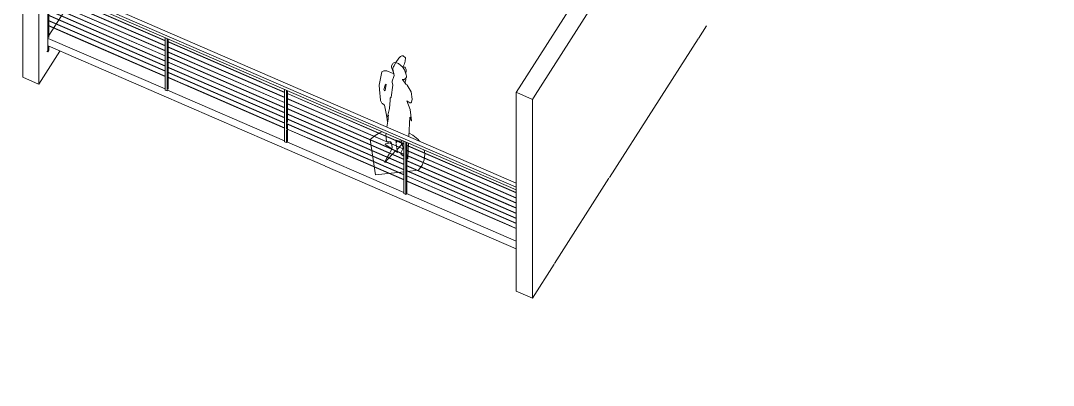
# Model space of a CAD drawing. Header units: millimetres. Extents: x -35445 to 232153, y -57203 to 42724.
# Drawn here: x 177990 to 189473, y -20155 to -16099 of the extents above; entities that cross this region are included whole.
import ezdxf

# ---------------------------------------------------------------- set-up
doc = ezdxf.new("R2010")
doc.units = ezdxf.units.MM
for name, color, linetype, lineweight in [('A-DETL-GENF', 92, 'Continuous', 9), ('A-FLOR', 192, 'Continuous', 9), ('A-FLOR-HRAL', 11, 'Continuous', 9), ('A-WALL', 113, 'Continuous', 9)]:
    doc.layers.add(name, color=color, linetype=linetype, lineweight=lineweight)

# ---------------------------------------------------------------- blocks, each defined once
blk = doc.blocks.new('Railing - 25mm-489599-Solar Analysis')
at = {"layer": 'A-FLOR-HRAL'}
for p, q in [((1737, -18022), (1737, -17438)), ((1759, -18031), (1759, -17448)), ((1770, -17531), (1770, -17458)), ((1770, -17819), (1770, -17535)), ((1770, -18013), (1770, -17821)), ((1737, -18022), (1759, -18031)), ((1759, -18031), (1770, -18013))]:
    blk.add_line(p, q, dxfattribs=at)
blk = doc.blocks.new('Railing - 25mm-V13-Solar Analysis')
at = {"layer": 'A-FLOR-HRAL'}
for p, q in [((409, -17195), (409, -16863)), ((431, -17016), (431, -16872)), ((443, -17233), (443, -16877)), ((431, -17304), (431, -17021)), ((409, -17290), (409, -17195)), ((409, -17446), (409, -17295)), ((431, -17456), (431, -17312)), ((443, -17315), (443, -17243)), ((443, -17438), (443, -17317)), ((409, -17446), (431, -17456)), ((431, -17456), (443, -17438))]:
    blk.add_line(p, q, dxfattribs=at)
blk = doc.blocks.new('Railing - 25mm-V14-Solar Analysis')
at = {"layer": 'A-FLOR-HRAL'}
for p, q in [((-918, -16871), (-918, -16287)), ((-896, -16779), (-896, -16297)), ((-884, -16566), (-884, -16302)), ((-884, -16785), (-884, -16570)), ((-918, -16871), (-896, -16880)), ((-896, -16880), (-896, -16785)), ((-896, -16880), (-890, -16871)), ((-884, -16862), (-884, -16788))]:
    blk.add_line(p, q, dxfattribs=at)
blk = doc.blocks.new('Railing - 25mm-490134-Solar Analysis')
at = {"layer": 'A-FLOR-HRAL'}
for p, q in [((-2223, -15806), (-2223, -15721)), ((-2212, -15818), (-2212, -15726)), ((-2223, -15820), (-2223, -15808)), ((-2223, -16445), (-2223, -15821)), ((-2212, -16286), (-2212, -15821)), ((-2212, -16426), (-2212, -16383)), ((-2234, -16440), (-2223, -16445)), ((-2223, -16445), (-2212, -16426))]:
    blk.add_line(p, q, dxfattribs=at)
blk = doc.blocks.new('Railing - Railing-566589-Solar Analysis')
at = {"layer": 'A-FLOR-HRAL'}
for p, q in [((-2043, -15831), (-2223, -15753)), ((-2223, -15756), (-2039, -15836)), ((-2223, -15813), (-2215, -15816)), ((-918, -16375), (-2219, -15811)), ((-2211, -15818), (-918, -16379)), ((-918, -16319), (-2039, -15833)), ((-2035, -15838), (-918, -16322)), ((-918, -16432), (-2223, -15866)), ((-2223, -15870), (-918, -16436)), ((-918, -16489), (-2223, -15923)), ((-2223, -15926), (-918, -16492)), ((-918, -16545), (-2223, -15980)), ((-2223, -15983), (-918, -16549)), ((-918, -16602), (-2223, -16036)), ((-2223, -16040), (-918, -16606)), ((-918, -16659), (-2223, -16093)), ((-2223, -16096), (-918, -16662)), ((-918, -16716), (-2223, -16150)), ((-2223, -16153), (-1834, -16322)), ((-1831, -16323), (-918, -16719)), ((156, -16785), (-896, -16328)), ((-896, -16332), (409, -16898)), ((409, -16951), (-896, -16385)), ((-896, -16389), (409, -16954)), ((409, -17008), (-896, -16442)), ((-896, -16445), (409, -17011)), ((409, -17064), (-896, -16498)), ((-896, -16502), (409, -17068)), ((-896, -16559), (409, -17125)), ((409, -17178), (-896, -16612)), ((-896, -16615), (409, -17181)), ((409, -17121), (-892, -16557)), ((409, -17234), (-896, -16668)), ((-896, -16672), (409, -17238)), ((-685, -16817), (-896, -16725)), ((-896, -16729), (409, -17295)), ((409, -17291), (-681, -16818)), ((409, -16894), (159, -16786)), ((1737, -17470), (431, -16904)), ((431, -16907), (1737, -17473)), ((1737, -17527), (431, -16961)), ((431, -16964), (1120, -17263)), ((431, -17021), (1118, -17319)), ((1737, -17640), (431, -17074)), ((431, -17077), (1737, -17643)), ((1111, -17312), (435, -17019)), ((1737, -17697), (431, -17131)), ((431, -17134), (1737, -17700)), ((1737, -17753), (431, -17187)), ((431, -17191), (1737, -17757)), ((1737, -17810), (431, -17244)), ((431, -17247), (1737, -17813)), ((664, -17402), (431, -17301)), ((431, -17304), (1737, -17870)), ((1737, -17583), (1120, -17316)), ((1120, -17319), (1737, -17587)), ((1125, -17265), (1737, -17530)), ((1737, -17867), (668, -17404)), ((2987, -18012), (1759, -17480)), ((1759, -17483), (2987, -18015)), ((2021, -17650), (1759, -17536)), ((1759, -17540), (2022, -17654)), ((2987, -18125), (1759, -17593)), ((1759, -17596), (2987, -18129)), ((2987, -18182), (1759, -17650)), ((1759, -17653), (2924, -18158)), ((2987, -18069), (2022, -17650)), ((2027, -17656), (2987, -18072)), ((2987, -18239), (1759, -17706)), ((1759, -17710), (2987, -18242)), ((2610, -18132), (1759, -17763)), ((1759, -17766), (2987, -18299)), ((2987, -18352), (1759, -17820)), ((1759, -17823), (2987, -18356)), ((2924, -18381), (1759, -17876)), ((1759, -17880), (2987, -18412)), ((2987, -18295), (2611, -18133)), ((2930, -18161), (2987, -18186)), ((2987, -18409), (2924, -18382))]:
    blk.add_line(p, q, dxfattribs=at)
for name in ['Railing - 25mm-490134-Solar Analysis', 'Railing - 25mm-V14-Solar Analysis', 'Railing - 25mm-V13-Solar Analysis', 'Railing - 25mm-489599-Solar Analysis']:
    blk.add_blockref(name, (0, 0))
blk = doc.blocks.new('Top Rail Type - Top Rail_Internal_-566601-Solar Analysis')
at = {"layer": 'A-FLOR-HRAL'}
for p, q in [((-2240, -15685), (-2217, -15649)), ((-2240, -15714), (-2240, -15685)), ((950, -17069), (-2240, -15685)), ((2987, -17980), (-2240, -15714)), ((-2217, -15649), (2987, -17905)), ((2987, -17952), (955, -17071))]:
    blk.add_line(p, q, dxfattribs=at)
blk = doc.blocks.new('RPC Female - YinYin-954137-Solar Analysis')
at = {"layer": 'A-DETL-GENF'}
for p, q in [((1681, -16518), (1649, -16564)), ((1700, -16499), (1681, -16518)), ((1716, -16490), (1700, -16499)), ((1728, -16490), (1716, -16490)), ((1755, -16512), (1728, -16490)), ((1752, -16550), (1755, -16512)), ((1616, -16577), (1601, -16600)), ((1601, -16600), (1601, -16618)), ((1601, -16618), (1620, -16668)), ((1620, -16619), (1616, -16636)), ((1616, -16639), (1628, -16711)), ((1634, -16566), (1619, -16573)), ((1623, -16610), (1620, -16619)), ((1628, -16600), (1623, -16610)), ((1645, -16570), (1628, -16600)), ((1648, -16567), (1634, -16566)), ((1678, -16577), (1654, -16567)), ((1704, -16598), (1678, -16577)), ((1724, -16617), (1704, -16598)), ((1737, -16634), (1727, -16621)), ((1728, -16610), (1737, -16594)), ((1728, -16615), (1728, -16610)), ((1753, -16618), (1728, -16615)), ((1737, -16594), (1744, -16578)), ((1744, -16648), (1737, -16634)), ((1744, -16578), (1752, -16550)), ((1764, -16702), (1744, -16648)), ((1764, -16648), (1753, -16618)), ((1761, -16695), (1764, -16648)), ((1493, -16667), (1461, -16815)), ((1516, -16656), (1493, -16667)), ((1549, -16659), (1516, -16656)), ((1619, -16686), (1549, -16659)), ((1627, -16720), (1608, -16773)), ((1624, -16685), (1619, -16686)), ((1628, -16711), (1627, -16720)), ((1720, -16752), (1742, -16752)), ((1721, -16755), (1720, -16752)), ((1751, -16794), (1721, -16755)), ((1742, -16752), (1757, -16743)), ((1749, -16794), (1758, -16758)), ((1757, -16743), (1765, -16727)), ((1758, -16758), (1758, -16741)), ((1766, -16716), (1764, -16703)), ((1765, -16727), (1766, -16716)), ((1461, -16815), (1471, -16909)), ((1516, -16864), (1528, -16816)), ((1516, -16864), (1522, -16878)), ((1528, -16876), (1522, -16878)), ((1540, -16806), (1528, -16876)), ((1528, -16816), (1540, -16806)), ((1614, -16815), (1596, -16951)), ((1608, -16773), (1606, -16783)), ((1606, -16783), (1614, -16815)), ((1761, -16804), (1751, -16794)), ((1770, -16811), (1761, -16804)), ((1773, -16815), (1770, -16811)), ((1818, -16892), (1773, -16815)), ((1471, -16913), (1474, -16937)), ((1474, -16940), (1479, -16986)), ((1479, -16986), (1485, -17003)), ((1584, -16982), (1577, -17077)), ((1586, -16963), (1584, -16978)), ((1596, -16951), (1586, -16963)), ((1772, -16990), (1791, -17005)), ((1807, -17089), (1772, -16990)), ((1829, -16973), (1818, -16892)), ((1822, -17006), (1829, -16973)), ((1485, -17003), (1489, -17009)), ((1489, -17009), (1493, -17015)), ((1493, -17015), (1498, -17021)), ((1498, -17021), (1504, -17026)), ((1504, -17026), (1523, -17039)), ((1523, -17039), (1543, -17150)), ((1577, -17077), (1557, -17165)), ((1791, -17005), (1805, -17012)), ((1805, -17012), (1815, -17012)), ((1821, -17215), (1807, -17089)), ((1815, -17012), (1822, -17006)), ((1544, -17152), (1557, -17223)), ((1561, -17196), (1549, -17282)), ((1557, -17167), (1559, -17165)), ((1557, -17168), (1557, -17167)), ((1559, -17165), (1561, -17162)), ((1561, -17162), (1563, -17159)), ((1564, -17172), (1561, -17195)), ((1563, -17159), (1564, -17156)), ((1567, -17152), (1564, -17172)), ((1564, -17156), (1566, -17154)), ((1566, -17154), (1567, -17152)), ((1794, -17388), (1805, -17174)), ((1805, -17174), (1807, -17177)), ((1807, -17177), (1809, -17183)), ((1809, -17183), (1812, -17191)), ((1812, -17191), (1815, -17200)), ((1815, -17200), (1818, -17207)), ((1818, -17207), (1820, -17213)), ((1820, -17213), (1821, -17215)), ((1500, -17336), (1481, -17341)), ((1417, -17375), (1362, -17421)), ((1362, -17421), (1423, -17813)), ((1457, -17354), (1417, -17375)), ((1481, -17341), (1459, -17352)), ((1539, -17352), (1536, -17372)), ((1536, -17372), (1544, -17439)), ((1544, -17439), (1547, -17443)), ((1547, -17443), (1587, -17448)), ((1587, -17448), (1598, -17462)), ((1648, -17428), (1651, -17429)), ((1648, -17437), (1648, -17428)), ((1650, -17452), (1648, -17437)), ((1651, -17458), (1650, -17452)), ((1651, -17429), (1661, -17432)), ((1654, -17430), (1655, -17451)), ((1659, -17447), (1655, -17451)), ((1661, -17441), (1659, -17447)), ((1661, -17432), (1673, -17435)), ((1662, -17434), (1661, -17441)), ((1673, -17435), (1687, -17439)), ((1687, -17439), (1700, -17441)), ((1700, -17441), (1710, -17441)), ((1710, -17441), (1713, -17439)), ((1712, -17479), (1715, -17446)), ((1713, -17439), (1727, -17505)), ((1838, -17371), (1796, -17350)), ((1894, -17416), (1838, -17371)), ((1912, -17440), (1894, -17416)), ((1649, -17545), (1527, -17676)), ((1534, -17468), (1529, -17476)), ((1604, -17524), (1529, -17476)), ((1589, -17459), (1534, -17468)), ((1590, -17554), (1573, -17583)), ((1589, -17458), (1589, -17459)), ((1603, -17528), (1590, -17554)), ((1598, -17462), (1608, -17509)), ((1608, -17509), (1603, -17528)), ((1668, -17564), (1645, -17550)), ((1652, -17472), (1651, -17464)), ((1655, -17495), (1652, -17472)), ((1659, -17519), (1655, -17495)), ((1663, -17543), (1659, -17519)), ((1712, -17479), (1661, -17533)), ((1668, -17564), (1663, -17543)), ((1730, -17517), (1703, -17569)), ((1728, -17507), (1730, -17517)), ((1782, -17631), (1786, -17540)), ((1786, -17539), (1790, -17462)), ((1970, -17587), (1962, -17536)), ((1529, -17662), (1527, -17676)), ((1539, -17640), (1529, -17662)), ((1555, -17613), (1539, -17640)), ((1573, -17583), (1555, -17613)), ((1703, -17569), (1702, -17580)), ((1702, -17580), (1708, -17589)), ((1708, -17589), (1737, -17608)), ((1773, -17631), (1779, -17635)), ((1779, -17635), (1782, -17631)), ((1939, -17708), (1963, -17648)), ((1963, -17641), (1970, -17587)), ((1963, -17648), (1963, -17642)), ((1737, -17780), (1423, -17813)), ((1899, -17763), (1771, -17776)), ((1899, -17763), (1939, -17708))]:
    blk.add_line(p, q, dxfattribs=at)

msp = doc.modelspace()

# ---------------------------------------------------------------- linework, layer by layer
at = {"color": 27, "lineweight": 9}
for start_param, end_param in [(2.816092, 4.643481), (4.739247, 6.444451)]:
    msp.add_ellipse((181359, -765), major_axis=(46411, 0), ratio=0.823831, start_param=start_param, end_param=end_param, dxfattribs=at)
at = {"color": 252, "lineweight": 9}
msp.add_ellipse((181359, -765), major_axis=(48731, 0), ratio=0.823831, start_param=4.712728, end_param=6.444451, dxfattribs=at)
at = {"layer": 'A-FLOR'}
for p, q in [((178572, -15843), (178302, -16264)), ((178297, -16296), (179596, -16859)), ((181374, -17715), (178297, -16381)), ((179624, -16871), (180923, -17435)), ((180951, -17447), (182251, -18010)), ((183501, -18637), (181377, -17717)), ((182279, -18022), (183501, -18552))]:
    msp.add_line(p, q, dxfattribs=at)
at = {"layer": 'A-WALL'}
for p, q in [((178013, -16729), (178013, -14518)), ((178191, -14763), (178191, -16806)), ((183501, -16898), (184864, -14764)), ((184588, -15554), (183710, -16928)), ((185526, -16297), (185616, -16155)), ((184536, -17845), (185522, -16303)), ((178191, -16806), (178427, -16437)), ((178189, -16806), (178013, -16729)), ((183501, -19109), (183501, -16898)), ((183680, -16976), (183506, -16900)), ((183710, -16929), (183680, -16976)), ((183680, -16976), (183680, -17458)), ((183680, -17458), (183680, -19182)), ((183926, -18800), (184532, -17851)), ((183681, -19184), (183923, -18806)), ((183680, -19186), (183501, -19109))]:
    msp.add_line(p, q, dxfattribs=at)

# ---------------------------------------------------------------- block references
at = {"layer": 'A-DETL-GENF'}
msp.add_blockref('RPC Female - YinYin-954137-Solar Analysis', (180514, 0), dxfattribs=at)
at = {"layer": 'A-FLOR-HRAL'}
for name in ['Top Rail Type - Top Rail_Internal_-566601-Solar Analysis', 'Railing - Railing-566589-Solar Analysis']:
    msp.add_blockref(name, (180514, 0), dxfattribs=at)

doc.saveas('drawing.dxf')
